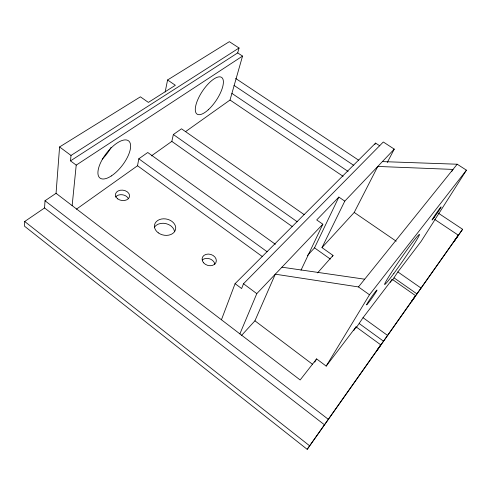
<?xml version="1.0" encoding="UTF-8"?>
<svg xmlns="http://www.w3.org/2000/svg" width="491" height="491" viewBox="0 0 491 491"><rect width="100%" height="100%" fill="white"/><g stroke="black" fill="none" stroke-linecap="round" stroke-linejoin="round"><path stroke-width="0.74" d="M165.154 92.001L167.584 79.972L175.355 85.287L148.386 102.398L140.408 96.825L59.583 146.95L56.054 193.313L45.006 200.751L44.571 207.951L24.703 221.496L24.55 226.228L307.188 449.333L462.614 229.285L438.395 213.186M72.146 205.612L76.215 165.123L70.508 160.864L71.005 155.451L239.056 47.995L229.346 41.667L167.584 79.972M76.418 209.172L137.523 165.755L138.806 158.796L147.754 152.505L275.396 244.291M151.363 155.917L171.825 141.377L173.36 134.522L181.504 128.802L304.181 214.635M70.508 160.864L237.687 52.911L239.056 47.995M185.481 131.68L230.021 100.029L242.542 56.084L237.687 52.911M221.435 319.776L235.079 283.669L375.59 143.09L379.788 145.839M387.264 162.496L394.255 149.123L383.311 141.997L243.499 283.743L241.621 288.548L235.079 283.669M239.884 333.886L256.793 293.63L322.832 224.209L316.713 219.937L338.864 197.075L344.786 201.126L394.255 149.123M241.32 335.672L254.933 320.813L275.285 274.187L358.473 286.934L369.49 294.778L326.184 366.102L316.621 358.909L300.154 379.966L56.054 193.313M301.008 270.191L322.832 224.209M307.397 255.553L314.528 247.863L338.864 197.075M332.327 256.781L333.027 255.424L321.986 247.617L344.786 201.126M374.921 144.446L375.59 143.09M321.986 247.617L354.226 212.431L377.782 166.443L453.009 169.42L451.806 171.365M314.719 362.186L316.621 358.909M353.864 330.412L356.061 326.853L380.783 344.86L376.83 350.654L415.57 295.662L392.254 279.324L363.039 317.695L356.11 327.908M390.37 282.313L392.254 279.324M392.377 280.195L397.876 271.934L421.075 241.468L466.45 170.168L457.189 164.221L382.385 161.6M307.188 449.333L380.783 344.86M415.57 295.662L411.55 301.535L458.318 235.195L434.738 219.452M458.318 235.195L454.285 241.069L462.614 229.285M326.184 366.102L356.061 326.853M369.49 294.778L466.45 170.168M358.473 286.934L457.189 164.221M317.536 272.892L333.027 255.424M76.215 165.123L242.542 56.084M281.944 267.19L364.696 279.201M235.686 78.468L358.712 160.232M233.998 85.391L353.802 165.399M231.912 93.4L348.088 171.414M230.021 100.029L343.105 176.324M354.226 212.431L396.206 241.204M397.876 271.934L420.971 288.021M394.101 277.918L416.945 293.9M173.36 134.522L297.239 221.766M171.825 141.377L292.483 226.744M314.528 247.863L330.326 259.07M363.039 317.695L387.491 335.378M138.806 158.796L267.147 251.76M359.351 323.643L383.52 341.19M137.523 165.755L262.562 256.732M59.583 146.95L71.005 155.451M243.499 283.743L256.793 293.63M254.933 320.813L312.589 364.34M45.006 200.751L328.197 419.24M44.571 207.951L324.441 424.776M24.703 221.496L309.594 445.779M111.04 147.429A23.298 10.52 -52.2 0 1 102.306 159.072M115.508 197.063A7.083 5.192 8.5 0 1 122.357 194.767A7.083 5.192 8.5 0 1 128.446 198.787M154.481 227.118A10.685 8.157 11.9 0 1 165.915 223.608A10.685 8.157 11.9 0 1 174.55 231.703M202.28 260.009A7.199 5.677 16.8 0 1 209.731 258.849A7.199 5.677 16.8 0 1 214.849 264.226M158.262 232.832A10.759 8.169 12 0 0 175.582 229.414A10.759 8.169 12 0 0 161.386 219.035A10.759 8.169 12 0 0 158.262 232.832M117.766 198.898A7.126 5.198 8.6 0 0 129.446 196.934A7.126 5.198 8.6 0 0 120.332 190.232A7.126 5.198 8.6 0 0 117.766 198.898M203.55 262.777A7.242 5.683 16.9 0 0 215.795 262.845A7.242 5.683 16.9 0 0 208.301 254.062A7.242 5.683 16.9 0 0 203.55 262.777M208.27 109.788A22.077 8.286 -56.3 0 0 222.006 77.725A22.077 8.286 -56.3 0 0 197.744 99.753A22.077 8.286 -56.3 0 0 208.27 109.788M111.353 175.931A23.451 9.992 -52.4 0 0 129.667 142.089A23.451 9.992 -52.4 0 0 101.803 160.33A23.451 9.992 -52.4 0 0 111.353 175.931M368.624 302.597A9.071 0.479 -55 0 0 376.971 290.218A9.071 0.479 -55 0 0 369.815 299.473A9.071 0.479 -55 0 0 368.624 302.597M434.302 217.304A7.936 0.362 -55.4 0 0 441.139 206.914A7.936 0.362 -55.4 0 0 434.431 216.003A7.936 0.362 -55.4 0 0 434.302 217.304M393.874 273.419A30.399 1.485 -55.2 0 0 419.455 234.508A30.399 1.485 -55.2 0 0 392.886 270.326A30.399 1.485 -55.2 0 0 393.874 273.419"/></g></svg>
